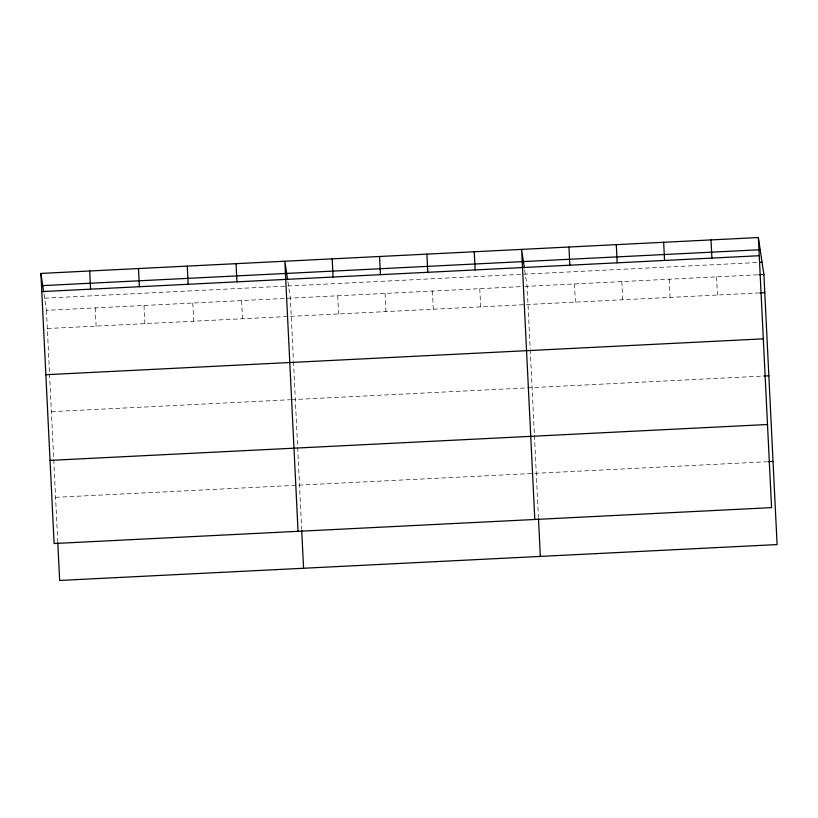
<?xml version="1.0" encoding="UTF-8"?>
<svg xmlns="http://www.w3.org/2000/svg" width="818" height="818" viewBox="0 0 818 818"><rect width="100%" height="100%" fill="white"/><g stroke="black" fill="none" stroke-linecap="round" stroke-linejoin="round"><path stroke-width="0.61" stroke-dasharray="4.09 3.07" d="M44.612 298.171L757.079 262.537M43.978 293.979L46.432 310.359L523.387 286.504M524.635 286.443L757.662 274.797M47.321 328.529L758.552 292.967M51.391 411.669L290.318 399.716M291.576 399.654L762.611 376.096M55.583 497.324L766.803 461.751M524.675 269.95L527.129 286.32L530.176 348.58M287.916 281.781L290.37 298.161L293.417 360.421M716.537 276.852L717.427 295.022M669.185 279.214L670.075 297.394M621.833 281.586L622.723 299.756M574.481 283.948L575.371 302.128M530.238 349.838L534.369 434.235M534.43 435.493L538.428 517.365M479.777 288.693L480.667 306.862M432.425 291.055L433.315 309.224M385.074 293.427L385.963 311.597M337.722 295.789L338.611 313.969M293.478 361.679L301.668 529.205M241.586 300.605L242.476 318.775M192.792 303.038L193.682 321.208M144.009 305.482L144.898 323.652M95.225 307.916L96.105 326.096M46.432 310.359L49.479 372.619M49.54 373.877L57.73 541.404"/><path stroke-width="1.23" d="M758.358 237.547L771.568 507.641L54.111 543.52L40.9 273.427L758.358 237.547L763.889 274.48L777.1 544.573L59.642 580.453L57.792 542.661M42.73 285.615L760.178 249.735M41.79 291.597L759.247 255.717M759.574 262.414L762.059 262.292M758.91 274.736L763.889 274.48M759.799 292.905L764.779 292.65M45.859 374.726L763.306 338.856M763.859 376.035L768.848 375.789M50.041 460.381L767.499 424.511M768.051 461.689L773.03 461.444M524.358 267.854L521.598 249.388L534.808 519.481M287.599 279.695L284.838 261.228L298.049 531.322M40.9 273.427L43.671 291.893M711.006 239.909L711.895 258.089M663.654 242.281L664.543 260.451M616.302 244.654L617.191 262.823M568.95 247.016L569.839 265.185M538.489 518.632L540.34 556.414M474.246 251.75L475.135 269.93M426.894 254.122L427.783 272.292M379.542 256.484L380.431 274.664M332.19 258.856L333.079 277.026M301.73 530.463L303.58 568.254M236.044 263.662L236.934 281.832M187.261 266.106L188.15 284.275M138.477 268.539L139.367 286.719M89.683 270.983L90.573 289.153"/></g></svg>
